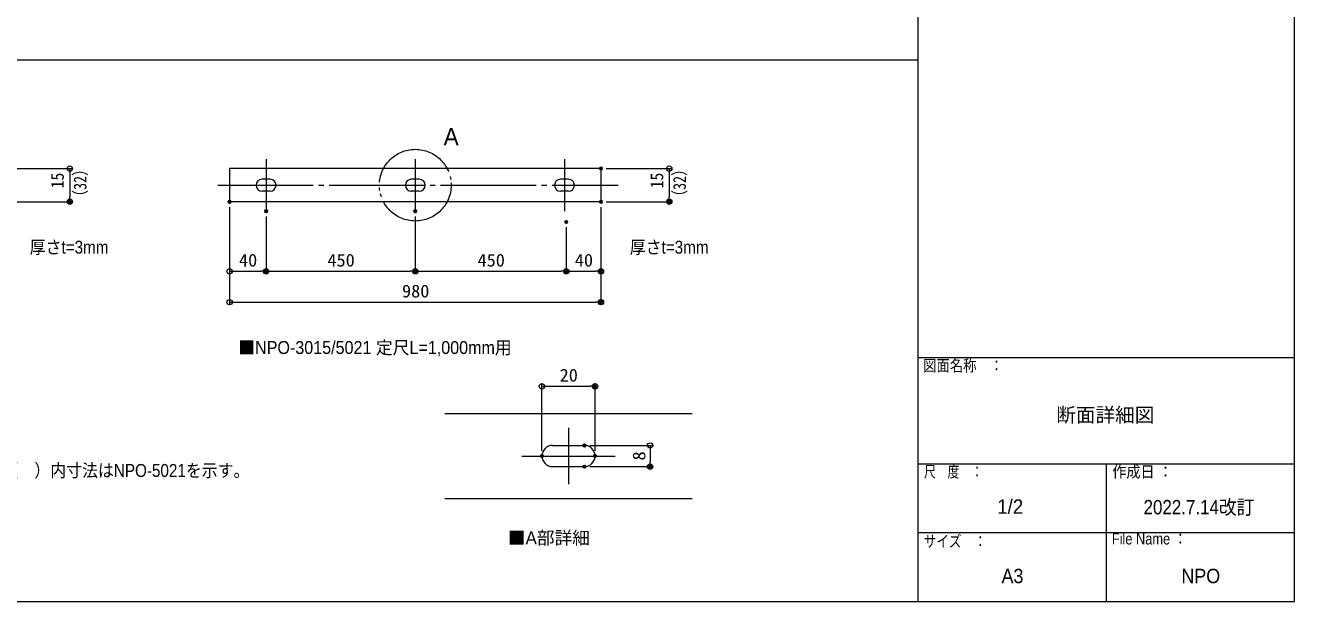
# Model space of a CAD drawing. Units: millimetres, scale not verified. Extents: x -400 to 400, y -277 to 277.
# Drawn here: x -78.5 to 400, y -277 to -59.7 of the extents above; entities that cross this region are included whole.
import ezdxf
from ezdxf.enums import TextEntityAlignment as Align

# ---------------------------------------------------------------- set-up
doc = ezdxf.new("R2010")
doc.units = ezdxf.units.MM
doc.header["$LTSCALE"] = 2
doc.header["$PDMODE"] = 32
doc.header["$PDSIZE"] = 1
doc.linetypes.add('LONG_CHAIN', pattern=[21, 18, -1, 1, -1])
doc.linetypes.add('LONG_DOUBLE_CHAIN', pattern=[21.8, 18, -1, 0.6, -0.6, 0.6, -1])
for name, color, linetype, lineweight in [('0-0_moji', 2, 'LONG_DOUBLE_CHAIN', 9), ('0-1_zumenwaku', 6, 'Continuous', 9), ('0-4_2', 4, 'Continuous', 9), ('0-7_center', 5, 'LONG_CHAIN', 9), ('0-8_0', 1, 'Continuous', 9)]:
    doc.layers.add(name, color=color, linetype=linetype, lineweight=lineweight)
doc.layers.add('0-9_Defpoints', color=7, linetype='Continuous')
doc.styles.add('ＭＳ ゴシック', font='')
doc.styles.add('ＭＳ Ｐゴシック', font='')
doc.styles.get('ＭＳ ゴシック').set_extended_font_data('MS Gothic')
doc.styles.get('ＭＳ Ｐゴシック').set_extended_font_data('MS PGothic')

# ---------------------------------------------------------------- blocks, each defined once
blk = doc.blocks.new('_Origin')
at = {"layer": '0-8_0'}
blk.add_line((0, 0), (-2, 0), dxfattribs=at)
blk.add_circle((0, 0), 1, dxfattribs=at)

msp = doc.modelspace()

# ---------------------------------------------------------------- linework, layer by layer
at = {"layer": '0-0_moji'}
msp.add_circle((68.522, -119.982), 13.517, dxfattribs=at)
at = {"layer": '0-1_zumenwaku'}
for p, q in [((258, 277.003), (258, -276.997)), ((-399.6, -72.719), (258, -72.719)), ((258, -184.997), (400, -184.997)), ((258, -224.997), (400, -224.997)), ((329, -224.997), (329, -276.997)), ((258, -250.997), (400, -250.997))]:
    msp.add_line(p, q, dxfattribs=at)
msp.add_lwpolyline([(-400, -276.997), (400, -276.997), (400, 277.003), (-400, 277.003)], close=True, dxfattribs=at)
at = {"layer": '0-4_2'}
for p, q in [((138.522, -113.732), (138.522, -126.232)), ((13.772, -117.732), (10.772, -117.732)), ((70.022, -117.732), (67.022, -117.732)), ((126.272, -117.732), (123.272, -117.732)), ((13.772, -122.232), (10.772, -122.232)), ((70.022, -122.232), (67.022, -122.232)), ((126.272, -122.232), (123.272, -122.232)), ((138.522, -126.232), (-1.478, -126.232)), ((79.699, -206.114), (172.837, -206.114)), ((120.268, -218.114), (132.268, -218.114)), ((120.268, -226.114), (132.268, -226.114)), ((79.699, -238.114), (172.837, -238.114))]:
    msp.add_line(p, q, dxfattribs=at)
msp.add_lwpolyline([(138.522, -113.732), (-1.478, -113.732), (-1.478, -126.232)], dxfattribs=at)
for centre, radius, start, end in [((10.772, -119.982), 2.25, 90, 180), ((13.772, -119.982), 2.25, 0, 90), ((67.022, -119.982), 2.25, 90, 180), ((70.022, -119.982), 2.25, 0, 90), ((123.272, -119.982), 2.25, 90, 180), ((126.272, -119.982), 2.25, 0, 90), ((10.772, -119.982), 2.25, 180, 270), ((13.772, -119.982), 2.25, 270, 0), ((67.022, -119.982), 2.25, 180, 270), ((70.022, -119.982), 2.25, 270, 0), ((123.272, -119.982), 2.25, 180, 270), ((126.272, -119.982), 2.25, 270, 0), ((120.268, -222.114), 4, 90, 270), ((132.268, -222.114), 4, 270, 90)]:
    msp.add_arc(centre, radius, start, end, dxfattribs=at)
at = {"layer": '0-7_center'}
for p, q in [((12.272, -110.152), (12.272, -129.813)), ((68.522, -110.152), (68.522, -129.813)), ((124.772, -110.152), (124.772, -129.813)), ((-5.938, -119.982), (144.964, -119.982))]:
    msp.add_line(p, q, dxfattribs=at)
at = {"layer": '0-7_center', "linetype": 'Continuous'}
for p, q in [((126.268, -211.5), (126.268, -232.728)), ((108.706, -222.114), (143.83, -222.114))]:
    msp.add_line(p, q, dxfattribs=at)
at = {"layer": '0-8_0'}
for p, q in [((-85.44, -113.732), (-60.704, -113.732)), ((140.522, -113.732), (165.258, -113.732)), ((-61.704, -115.732), (-61.704, -124.232)), ((164.258, -115.732), (164.258, -124.232)), ((-85.44, -126.232), (-60.704, -126.232)), ((-1.478, -128.232), (-1.478, -165.087)), ((-1.478, -128.232), (-1.478, -153.44)), ((138.522, -128.232), (138.522, -165.087)), ((138.522, -128.232), (138.522, -153.44)), ((140.522, -126.232), (165.258, -126.232)), ((12.272, -131.813), (12.272, -153.44)), ((12.272, -131.813), (12.272, -153.44)), ((68.522, -131.813), (68.522, -153.44)), ((68.522, -131.813), (68.522, -153.44)), ((125.443, -135.868), (125.443, -153.44)), ((125.443, -135.868), (125.443, -153.44)), ((0.522, -152.44), (10.272, -152.44)), ((14.272, -152.44), (66.522, -152.44)), ((70.522, -152.44), (123.443, -152.44)), ((127.443, -152.44), (136.522, -152.44)), ((0.522, -164.087), (136.522, -164.087)), ((116.268, -220.114), (116.268, -194.814)), ((118.268, -195.814), (134.268, -195.814)), ((136.268, -220.114), (136.268, -194.814)), ((134.268, -218.114), (158.031, -218.114)), ((157.031, -220.114), (157.031, -224.114)), ((134.268, -226.114), (158.031, -226.114))]:
    msp.add_line(p, q, dxfattribs=at)
at = {"layer": '0-9_Defpoints'}
for p in [(138.522, -113.732), (-61.704, -126.232), (-1.478, -126.232), (138.522, -126.232), (138.522, -126.232), (164.258, -126.232), (12.272, -129.813), (68.522, -129.813), (125.443, -133.868), (12.272, -152.44), (68.522, -152.44), (125.443, -152.44), (138.522, -152.44), (138.522, -164.087), (136.268, -195.814), (132.268, -218.114), (116.268, -222.114), (136.268, -222.114), (132.268, -226.114), (157.031, -226.114)]:
    msp.add_point(p, dxfattribs=at)

# ---------------------------------------------------------------- block references
at = {"layer": '0-8_0'}
for p, rotation in [((-61.704, -113.732), 90), ((164.258, -113.732), 90), ((-61.704, -126.232), 270), ((164.258, -126.232), 270), ((-1.478, -152.44), 180), ((12.272, -152.44), 180), ((68.522, -152.44), 180), ((125.443, -152.44), 180), ((-1.478, -164.087), 180), ((116.268, -195.814), 180), ((157.031, -218.114), 90), ((157.031, -226.114), 270)]:
    msp.add_blockref('_Origin', p, dxfattribs=dict(at, rotation=rotation))
for p in [(12.272, -152.44), (68.522, -152.44), (125.443, -152.44), (138.522, -152.44), (138.522, -164.087), (136.268, -195.814)]:
    msp.add_blockref('_Origin', p, dxfattribs=at)

# ---------------------------------------------------------------- texts
at = {"layer": '0-0_moji', "style": 'ＭＳ Ｐゴシック'}
for s, height, p in [('A', 6.507, (79.204, -106.9)), ('断面詳細図', 5.425, (310.142, -210.937)), ('1/2', 5.425, (287.85, -245.507)), ('■A部詳細', 4.883, (103.43, -256.867))]:
    msp.add_text(s, height=height, dxfattribs=at).set_placement(p, align=Align.BOTTOM_LEFT)
for s, height, width, p in [('厚さt=3mm', 4.88, 0.9, (-76.838, -147.256)), ('厚さt=3mm', 4.88, 0.9, (149.37, -147.256)), ('■NPO-3015/5021 定尺L=1,000mm用', 4.883, 0.95, (1.792, -185.103)), ('※（\u3000）内寸法はNPO-5021を示す。', 4.88, 0.9, (-93.046, -231.455)), ('2022.7.14改訂', 5.423, 0.9, (343.06, -245.727)), ('A3', 5.423, 0.95, (289.525, -271.671)), ('NPO', 5.423, 0.95, (357.332, -271.671))]:
    msp.add_text(s, height=height, dxfattribs=dict(at, width=width)).set_placement(p, align=Align.BOTTOM_LEFT)
at = {"layer": '0-1_zumenwaku', "style": 'ＭＳ Ｐゴシック'}
for s, height, width, p in [('図面名称\u3000：', 4.338, 0.85, (259.961, -191.464)), ('尺\u3000度\u3000：', 4.34, 0.75, (260.305, -231.464)), ('作成日 ：', 4.338, 0.9, (331.257, -231.484)), ('サイズ\u3000：', 4.338, 0.8, (260.213, -257.692)), ('File Name ：', 4.338, 0.85, (331.097, -256.76))]:
    msp.add_text(s, height=height, dxfattribs=dict(at, width=width)).set_placement(p, align=Align.BOTTOM_LEFT)
at = {"layer": '0-8_0', "color": 2, "style": 'ＭＳ ゴシック'}
for s, width, p in [(' 15', 0.9, (-62.545, -124.116)), ('（32）', 0.8, (-54.012, -127.002)), (' 15', 0.9, (163.417, -124.116)), ('（32）', 0.8, (171.95, -127.002)), ('8', 1.05, (156.706, -223.781))]:
    msp.add_text(s, height=4.809, rotation=90, dxfattribs=dict(at, width=width)).set_placement(p, align=Align.BOTTOM_LEFT)
at = {"layer": '0-8_0', "color": 2, "style": 'ＭＳ ゴシック', "width": 1.05}
for s, p in [('40', (2.064, -152.115)), ('450', (35.397, -152.115)), ('450', (91.983, -152.115)), ('40', (128.649, -152.115)), ('980', (63.522, -163.762)), ('20', (122.935, -195.489))]:
    msp.add_text(s, height=4.809, dxfattribs=at).set_placement(p, align=Align.BOTTOM_LEFT)

doc.saveas('drawing.dxf')
